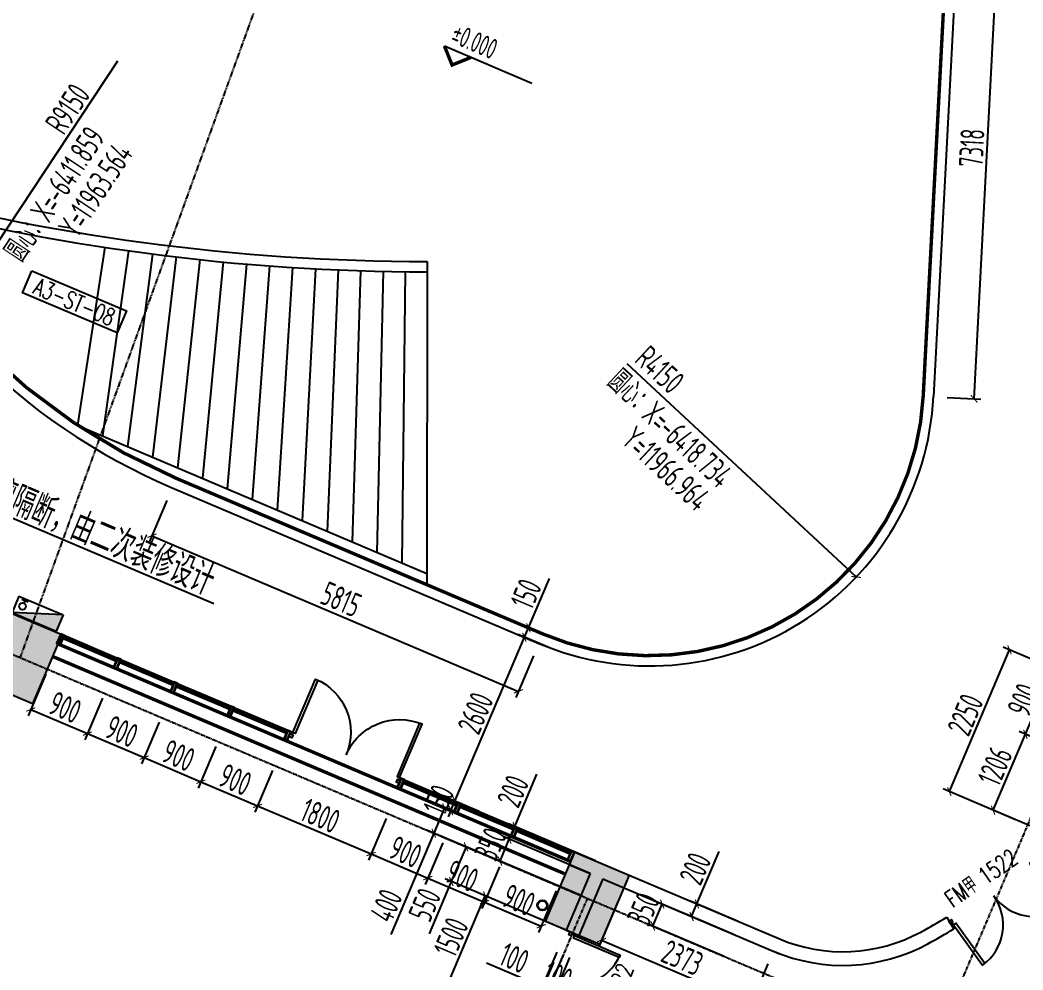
# Model space of a CAD drawing. Extents: x 11778731 to 12007717, y -6694179 to -6363962.
# Drawn here: x 11957767 to 11972415, y -6427324 to -6413451 of the extents above; entities that cross this region are included whole.
import ezdxf
from ezdxf.enums import TextEntityAlignment as Align
from ezdxf.xclip import XClip

# ---------------------------------------------------------------- set-up
doc = ezdxf.new("R2010")
doc.units = 0
doc.header["$LTSCALE"] = 10
doc.header["$MEASUREMENT"] = 0
doc.header["$XCLIPFRAME"] = 0
for name, pattern in [('A3-RG-axis-100$0$CENTER', [2, 1.25, -0.25, 0.25, -0.25]), ('A3-RI-3F$0$DASH', [0.35, 0.25, -0.1]), ('A3-RI-3F$0$DASHED2', [0.375, 0.25, -0.125])]:
    doc.linetypes.add(name, pattern=pattern)
for name, color, linetype in [('A3-RB-3F-100$0$A-DIMS-100', 1, 'Continuous'), ('A3-RG-axis-100$0$A-DIMS-100', 1, 'Continuous'), ('A3-RG-axis-100$0$A-GRID', 1, 'A3-RG-axis-100$0$CENTER'), ('A3-RI-3F$0$A-DETAILS', 11, 'Continuous'), ('A3-RI-3F$0$A-DOOR', 32, 'Continuous'), ('A3-RI-3F$0$A-DOOR-ROLL', 2, 'A3-RI-3F$0$DASHED2'), ('A3-RI-3F$0$A-FLOR-CURT', 55, 'Continuous'), ('A3-RI-3F$0$A-GLAZ', 140, 'Continuous'), ('A3-RI-3F$0$A-STRS-HRAL', 80, 'Continuous'), ('A3-RI-3F$0$A-WALL', 7, 'Continuous'), ('A3-RM-3F$0$0P-1', 191, 'Continuous'), ('A3-RM-3F$0$0P-FE-FH-V', 141, 'Continuous'), ('A3-RM-3F$0$0P-FE-HY', 141, 'Continuous'), ('A3-RS-1F$0$A-HATH-GRAY', 8, 'Continuous'), ('A3-RS-1F$0$A-WALL', 7, 'Continuous'), ('A3-RV-3F$0$A-STRS', 50, 'Continuous'), ('A3-RV-3F$0$A-STRS-HRAL', 80, 'Continuous'), ('A3-SYMB-3F-100$0$A-SYMB', 4, 'Continuous'), ('A3-SYMB-3F-100$0$A-SYMB-AREA', 4, 'Continuous'), ('A3-SYMB-3F-100$0$A-SYMB-DOOR', 3, 'Continuous'), ('A3-SYMB-3F-100$0$A-SYMB-DOOR1', 3, 'Continuous'), ('A3-SYMB-3F-100$0$A-SYMB-DOOR2', 3, 'Continuous'), ('A3-SYMB-3F-100$0$A-SYMB-DOOR3', 3, 'Continuous'), ('A3-SYMB-3F-100$0$A-SYMB-NAME', 4, 'Continuous'), ('A3-SYMB-3F-100$0$A-SYMB-NAME-E', 4, 'Continuous'), ('A3-SYMB-3F-100$0$A-SYMB-NUMB-T', 4, 'Continuous')]:
    doc.layers.add(name, color=color, linetype=linetype)
doc.styles.add('A3-RB-3F-100$0$XD2008', font='xd-hzs.shx', dxfattribs={"width": 0.7, "bigfont": 'xd-hztxt.shx'})
doc.styles.add('A3-RG-axis-100$0$XD2008', font='xd-hzs.shx', dxfattribs={"width": 0.7, "bigfont": 'xd-hztxt.shx'})
doc.styles.add('A3-SYMB-3F-100$0$ECADI', font='hzs.shx', dxfattribs={"width": 0.7, "bigfont": 'hztxt.shx'})
doc.styles.add('A3-SYMB-3F-100$0$ECADI-TXT', font='simplex.shx', dxfattribs={"bigfont": 'hztxt.shx'})
doc.styles.add('A3-SYMB-3F-100$0$XD2008', font='hzs.shx', dxfattribs={"width": 0.7, "bigfont": 'hztxt.shx'})
doc.dimstyles.new('A3-RB-3F-100$0$XD100$0', dxfattribs={"dimscale": 100, "dimtxt": 3.5, "dimasz": 1, "dimexe": 1, "dimexo": 2, "dimgap": 0.5, "dimtad": 1, "dimdec": 0, "dimdsep": 46, "dimtxsty": 'A3-RB-3F-100$0$XD2008', "dimblk1": 'A3-RB-3F-100$0$_ARCHTICK', "dimblk2": 'A3-RB-3F-100$0$_ARCHTICK', "dimsah": 1, "dimcen": 2.5, "dimclrt": 4, "dimaunit": 1, "dimadec": 0, "dimazin": 0, "dimtfac": 1, "dimtdec": 0, "dimtix": 1, "dimtmove": 0, "dimatfit": 3, "dimfxl": 0, "dimtolj": 1, "dimtzin": 0, "dimarcsym": 0})
doc.dimstyles.new('A3-RG-axis-100$0$XD100$0', dxfattribs={"dimscale": 100, "dimtxt": 3.5, "dimasz": 1, "dimexe": 1, "dimexo": 2, "dimgap": 0.5, "dimtad": 1, "dimdec": 0, "dimdsep": 46, "dimtxsty": 'A3-RG-axis-100$0$XD2008', "dimblk1": 'A3-RG-axis-100$0$_ARCHTICK', "dimblk2": 'A3-RG-axis-100$0$_ARCHTICK', "dimsah": 1, "dimcen": 2.5, "dimclrt": 4, "dimaunit": 1, "dimadec": 0, "dimazin": 0, "dimtfac": 1, "dimtdec": 0, "dimtix": 1, "dimtmove": 0, "dimatfit": 3, "dimfxl": 0, "dimtolj": 1, "dimtzin": 0, "dimarcsym": 0})

# ---------------------------------------------------------------- blocks, each defined once
blk = doc.blocks.new('A3-RV-3F')
at = {"layer": 'A3-RV-3F$0$A-STRS'}
for p, q in [((11959004, -6416770), (11958608, -6419370)), ((11959353, -6416821), (11958973, -6419525)), ((11959701, -6416868), (11959337, -6419679)), ((11960047, -6416911), (11959701, -6419834)), ((11960391, -6416949), (11960066, -6419989)), ((11960733, -6416984), (11960430, -6420143)), ((11961073, -6417015), (11960794, -6420298)), ((11961412, -6417042), (11961159, -6420453)), ((11961748, -6417065), (11961523, -6420607)), ((11962081, -6417084), (11961887, -6420762)), ((11962413, -6417100), (11962252, -6420917)), ((11962741, -6417112), (11962616, -6421071)), ((11963068, -6417121), (11962980, -6421226)), ((11963391, -6417126), (11963345, -6421380)), ((11963712, -6417128), (11963709, -6421535))]:
    blk.add_line(p, q, dxfattribs=at)
at = {"layer": 'A3-RV-3F$0$A-STRS-HRAL'}
for p, q in [((11963713, -6416978), (11963712, -6417128)), ((11958600, -6419367), (11963709, -6421535)), ((11960048, -6420144), (11963709, -6421698)), ((11963709, -6421535), (11963709, -6421698))]:
    blk.add_line(p, q, dxfattribs=at)
for radius, start in [(31300, 254.7649), (31450, 255.0139)]:
    blk.add_arc((11963736, -6385678), radius, start, 269.9567, dxfattribs=at)
blk = doc.blocks.new('A3-RI-3F$0$J-双扇门-1500')
for points in [[(25, 80), (25, 805), (65, 805), (65, 80)], [(1475, 80), (1475, 805), (1435, 805), (1435, 80)], [(0, 80), (25, 80), (25, 40), (45, 40), (45, 0), (0, 0)], [(1500, 80), (1475, 80), (1475, 40), (1455, 40), (1455, 0), (1500, 0)]]:
    blk.add_lwpolyline(points, close=True)
for centre, start, end in [((25, 80), 0, 90), ((1475, 80), 90, 180)]:
    blk.add_arc(centre, 725, start, end)
blk = doc.blocks.new('A3-RI-3F$0$BLM1740')
at = {"layer": 'A3-RI-3F$0$A-GLAZ'}
for points in [[(-1240, -123), (-910, 655), (-874, 640), (-1205, -138)], [(317, -784), (647, -6), (612, 9), (281, -769)], [(-1263, -114), (-1240, -123), (-1255, -159), (-1238, -166), (-1253, -202), (-1293, -185)], [(339, -794), (317, -784), (302, -820), (284, -812), (269, -848), (309, -865)]]:
    blk.add_lwpolyline(points, close=True, dxfattribs=at)
for centre, start, end in [((-1240, -123), 337, 67), ((317, -784), 67, 157)]:
    blk.add_arc(centre, 846, start, end, dxfattribs=at)
blk = doc.blocks.new('A3-RI-3F$0$GEDUAN900')
at = {"layer": 'A3-RI-3F$0$A-DETAILS'}
for points in [[(-442, 188), (-383, 326), (-328, 302), (-387, 164)], [(-429, 193), (-378, 313), (-341, 297), (-392, 177)], [(387, -164), (445, -26), (500, -49), (442, -188)], [(400, -159), (451, -39), (487, -55), (437, -174)]]:
    blk.add_lwpolyline(points, close=True, dxfattribs=at)
at = {"layer": 'A3-RI-3F$0$A-GLAZ'}
for p, q in [((473, -38), (-356, 314)), ((414, -176), (-414, 176)), ((426, -72), (-348, 256)), ((435, -49), (-338, 279))]:
    blk.add_line(p, q, dxfattribs=at)
blk = doc.blocks.new('A3-RI-3F')
at = {"layer": 'A3-RI-3F$0$A-DOOR-ROLL', "linetype": 'A3-RI-3F$0$DASH', "const_width": 50}
for points in [[(11958319, -6422561), (11965812, -6425741)], [(11958241, -6422745), (11965716, -6425917)]]:
    blk.add_lwpolyline(points, dxfattribs=at)
at = {"layer": 'A3-RI-3F$0$A-FLOR-CURT', "color": 170, "linetype": 'A3-RI-3F$0$DASH', "const_width": 50}
blk.add_lwpolyline([(11960048, -6420144), (11965401, -6422416, 0.520567), (11970958, -6418944), (11971341, -6411636, 0.429634), (11969344, -6409531, -0.094952), (11964490, -6408911), (11954959, -6405815, 0.63707), (11952486, -6408466), (11954985, -6414650, 0.214212), (11960048, -6420144)], format="xyb", dxfattribs=at)
at = {"layer": 'A3-RI-3F$0$A-STRS-HRAL'}
for p, q in [((11970958, -6418944), (11971341, -6411636)), ((11971491, -6411644), (11971108, -6418951)), ((11959989, -6420282), (11965342, -6422554)), ((11960048, -6420144), (11965401, -6422416))]:
    blk.add_line(p, q, dxfattribs=at)
for centre, radius, start, end in [((11963564, -6411859), 9150, 202, 247), ((11963564, -6411859), 9000, 202, 247), ((11966964, -6418734), 4150, 247, 357), ((11966964, -6418734), 4000, 247, 357)]:
    blk.add_arc(centre, radius, start, end, dxfattribs=at)
at = {"layer": 'A3-RI-3F$0$A-WALL'}
for p, q in [((11965793, -6425787), (11965871, -6425603)), ((11965871, -6425603), (11968847, -6426866)), ((11965793, -6425787), (11966096, -6425916)), ((11966096, -6425916), (11965745, -6426745)), ((11966280, -6425994), (11965929, -6426823)), ((11966280, -6425994), (11968857, -6427088)), ((11971301, -6426554), (11971404, -6426726)), ((11965745, -6426745), (11965929, -6426823))]:
    blk.add_line(p, q, dxfattribs=at)
for centre, radius, start, end in [((11966372, -6418374), 9550, 298.5105, 301.0706), ((11966372, -6418374), 9750, 298.5105, 301.0706), ((11969785, -6424657), 2400, 247, 298.5105), ((11969785, -6424657), 2600, 247, 298.5105)]:
    blk.add_arc(centre, radius, start, end, dxfattribs=at)
at = {"layer": 'A3-RI-3F$0$A-DOOR'}
for p, rotation in [((11972550, -6425738), 215.7680788375609), ((11965800, -6426768), 247.0000000043475)]:
    blk.add_blockref('A3-RI-3F$0$J-双扇门-1500', p, dxfattribs=dict(at, rotation=rotation))
at = {"layer": 'A3-RI-3F$0$A-GLAZ', "xscale": -1, "rotation": 313.9999952390744}
for name, p in [('A3-RI-3F$0$GEDUAN900', (11958743, -6422740)), ('A3-RI-3F$0$GEDUAN900', (11959571, -6423092)), ('A3-RI-3F$0$BLM1740', (11962535, -6423537)), ('A3-RI-3F$0$GEDUAN900', (11960400, -6423444)), ('A3-RI-3F$0$GEDUAN900', (11961228, -6423795)), ('A3-RI-3F$0$GEDUAN900', (11963713, -6424850)), ('A3-RI-3F$0$GEDUAN900', (11964542, -6425202)), ('A3-RI-3F$0$GEDUAN900', (11965370, -6425554))]:
    blk.add_blockref(name, p, dxfattribs=at)
blk = doc.blocks.new('A3-RG-axis-100$0$_ARCHTICK')
at = {"color": 0, "linetype": 'ByBlock', "const_width": 0.15}
blk.add_lwpolyline([(-0.5, -0.5), (0.5, 0.5)], dxfattribs=at)
blk = doc.blocks.new('*D324')
at = {"layer": 'A3-RG-axis-100$0$A-DIMS-100', "color": 0, "lineweight": -2}
for p, q in [((11973177, -6423055), (11972127, -6422610)), ((11971340, -6424720), (11972219, -6422649)), ((11972298, -6425127), (11971248, -6424681))]:
    blk.add_line(p, q, dxfattribs=at)
at = {"layer": 'A3-RG-axis-100$0$A-DIMS-100', "color": 0, "lineweight": -2, "xscale": 100, "yscale": 100, "zscale": 100}
for p, rotation in [((11972219, -6422649), 67.00006332379806), ((11971340, -6424720), 247.000063323798)]:
    blk.add_blockref('A3-RG-axis-100$0$_ARCHTICK', p, dxfattribs=dict(at, rotation=rotation))
at = {"layer": 'A3-RG-axis-100$0$A-DIMS-100', "color": 4, "insert": (11971573, -6423597), "char_height": 350, "attachment_point": 5, "rotation": 67.0001, "style": 'A3-RG-axis-100$0$XD2008'}
blk.add_mtext('\\A1;2250', dxfattribs=at)
blk = doc.blocks.new('A3-SYMB-3F-100$0$ECADI-TAG-HGHT（国标）')
at = {"color": 1}
blk.add_line((-2.12, 2.12), (11.77, 2.12), dxfattribs=at)
at = {"color": 1, "const_width": 0.5}
blk.add_lwpolyline([(-2.12, 2.12), (0, 0), (2.12, 2.12)], dxfattribs=at)
at = {"color": 1}
blk.add_point((-1.48, 4.6), dxfattribs=at)
at = {"style": 'A3-SYMB-3F-100$0$XD2008', "width": 0.7}
blk.add_attdef('FL', text='', height=3, dxfattribs=at).set_placement((-2.69, 2.97), align=Align.RIGHT)
for tag, p in [('F.F.L.', (2.28, 2.97)), ('T.O.S.', (2.28, -1.1))]:
    blk.add_attdef(tag, p, '', height=3, dxfattribs=at)
blk = doc.blocks.new('A3-SYMB-3F-100$0$ECADI-TAG-DOOR')
at = {"layer": 'A3-SYMB-3F-100$0$A-SYMB-DOOR', "style": 'A3-SYMB-3F-100$0$ECADI-TXT', "width": 0.7}
for tag, p in [('门窗主编号1', (-6.41, 7.26)), ('门窗主编号2', (2.08, 7.26))]:
    blk.add_attdef(tag, p, '', height=2.5, dxfattribs=at)
at = {"layer": 'A3-SYMB-3F-100$0$A-SYMB-DOOR', "style": 'A3-SYMB-3F-100$0$ECADI-TXT', "width": 0.7, "flags": 1}
for tag, p in [('洞口尺寸(宽X高)', (-6.42, 1.62)), ('备注', (-6.39, -1.21))]:
    blk.add_attdef(tag, p, '', height=2.5, dxfattribs=at)
at = {"layer": 'A3-SYMB-3F-100$0$A-SYMB-DOOR1', "style": 'A3-SYMB-3F-100$0$ECADI-TXT', "width": 0.7}
blk.add_attdef('门窗辅编号1', (-6.41, 4.41), '', height=2.5, dxfattribs=at)
at = {"layer": 'A3-SYMB-3F-100$0$A-SYMB-DOOR2', "style": 'A3-SYMB-3F-100$0$ECADI-TXT', "width": 0.7}
blk.add_attdef('门窗辅编号2', (-2.86, 4.41), '', height=2.5, dxfattribs=at)
at = {"layer": 'A3-SYMB-3F-100$0$A-SYMB-DOOR3', "style": 'A3-SYMB-3F-100$0$ECADI-TXT', "width": 0.7}
blk.add_attdef('门窗辅编号3', (2.32, 4.41), '', height=2.5, dxfattribs=at)
blk = doc.blocks.new('A3-SYMB-3F-100$0$ECADI-TAG-CODE')
at = {"layer": 'A3-SYMB-3F-100$0$A-SYMB-NUMB-T', "color": 1}
blk.add_lwpolyline([(0, 3.5), (15, 3.5), (15, 0), (0, 0)], close=True, dxfattribs=at)
at = {"layer": 'A3-SYMB-3F-100$0$A-SYMB-NUMB-T', "style": 'A3-SYMB-3F-100$0$ECADI-TXT', "width": 0.7}
blk.add_attdef('CODE', text='', height=2.5, dxfattribs=at).set_placement((7.5, 1.75), align=Align.MIDDLE_CENTER)
blk = doc.blocks.new('A3-SYMB-3F-100$0$ECADI-TAG-ROOM')
at = {"layer": 'A3-SYMB-3F-100$0$A-SYMB-AREA', "style": 'A3-SYMB-3F-100$0$ECADI', "width": 0.7}
blk.add_attdef('340M2', text='', height=2.5, dxfattribs=at).set_placement((7.17, -1.75), align=Align.MIDDLE_LEFT)
at = {"layer": 'A3-SYMB-3F-100$0$A-SYMB-NAME', "style": 'A3-SYMB-3F-100$0$ECADI', "width": 0.7}
blk.add_attdef('CHINESENAME', (-5.13, 0.09), '', height=4.5, dxfattribs=at)
at = {"layer": 'A3-SYMB-3F-100$0$A-SYMB-NAME-E', "style": 'A3-SYMB-3F-100$0$ECADI', "width": 0.7}
for tag, p in [('ENGLISHHIGH', (-5.13, 8.04)), ('ENGLISHLOW', (-5.13, 4.84))]:
    blk.add_attdef(tag, p, '', height=2.5, dxfattribs=at)
blk = doc.blocks.new('A3-SYMB-3F-100')
at = {"layer": 'A3-SYMB-3F-100$0$A-SYMB'}
blk.add_lwpolyline([(11954291, -6420742), (11955804, -6419939), (11960596, -6421973)], dxfattribs=at)
ref = blk.add_blockref('A3-SYMB-3F-100$0$ECADI-TAG-HGHT（国标）', (11964077, -6414108), dxfattribs=dict(at, xscale=100, yscale=100.0000000002328, rotation=337))
ref.add_attrib('F.F.L.', '±0.000', (11964042, -6413771), dxfattribs={"layer": '0', "height": 300, "rotation": 337, "style": 'A3-SYMB-3F-100$0$XD2008', "width": 0.7})
at = {"layer": 'A3-SYMB-3F-100$0$A-SYMB', "xscale": 100.0000000100172, "yscale": 100.0000000002328, "zscale": 100, "rotation": 337}
blk.add_blockref('A3-SYMB-3F-100$0$ECADI-TAG-CODE', (11957804, -6417435), dxfattribs=at).add_auto_attribs({'CODE': 'A3-ST-08'})
at = {"layer": 'A3-SYMB-3F-100$0$A-SYMB'}
ref = blk.add_blockref('A3-SYMB-3F-100$0$ECADI-TAG-ROOM', (11956612, -6420240), dxfattribs=dict(at, xscale=99.99999999989046, yscale=100.0000000001164, rotation=337))
ref.add_attrib('CHINESENAME', '铝合金玻璃隔断，由二次装修设计', (11956143, -6420032), dxfattribs={"height": 450, "rotation": 337, "style": 'A3-SYMB-3F-100$0$ECADI', "width": 0.7})
at = {"layer": 'A3-SYMB-3F-100$0$A-SYMB-DOOR'}
ref = blk.add_blockref('A3-SYMB-3F-100$0$ECADI-TAG-DOOR', (11972397, -6426609, -333), dxfattribs=dict(at, xscale=99.99999999997294, yscale=100, zscale=100, rotation=34.98792025055114))
ref.add_attrib('门窗主编号1', 'FM甲', dxfattribs={"height": 250, "rotation": 34.9879, "style": 'A3-SYMB-3F-100$0$ECADI-TXT', "width": 0.7}).set_placement((11971791, -6426144, -333), align=Align.RIGHT)
ref.add_attrib('门窗主编号2', '1522', (11971874, -6426091), dxfattribs={"height": 250, "rotation": 34.9879, "style": 'A3-SYMB-3F-100$0$ECADI-TXT', "width": 0.7})
ref = blk.add_blockref('A3-SYMB-3F-100$0$ECADI-TAG-DOOR', (11967226, -6428009, -333), dxfattribs=dict(at, xscale=99.99999999997293, yscale=100.0000000000001, zscale=100, rotation=67.54448746135905))
ref.add_attrib('门窗主编号1', 'FM乙', dxfattribs={"height": 250, "rotation": 67.5445, "style": 'A3-SYMB-3F-100$0$ECADI-TXT', "width": 0.7}).set_placement((11966464, -6427944, -333), align=Align.RIGHT)
ref.add_attrib('门窗主编号2', '1522', (11966506, -6427854), dxfattribs={"height": 250, "rotation": 67.5445, "style": 'A3-SYMB-3F-100$0$ECADI-TXT', "width": 0.7})
blk = doc.blocks.new('A3-RB-3F-100$0$_ARCHTICK')
at = {"color": 0, "linetype": 'ByBlock', "const_width": 0.15}
blk.add_lwpolyline([(-0.5, -0.5), (0.5, 0.5)], dxfattribs=at)
blk = doc.blocks.new('*D959')
at = {"layer": 'A3-RB-3F-100$0$A-DIMS-100', "color": 0, "lineweight": -2}
for p, q in [((11972450, -6423881), (11972802, -6423052)), ((11973351, -6423285), (11972710, -6423013)), ((11972999, -6424114), (11972358, -6423842))]:
    blk.add_line(p, q, dxfattribs=at)
at = {"layer": 'A3-RB-3F-100$0$A-DIMS-100', "color": 0, "lineweight": -2, "xscale": 100, "yscale": 100, "zscale": 100}
for p, rotation in [((11972802, -6423052), 67.00000002033991), ((11972450, -6423881), 247.0000000203399)]:
    blk.add_blockref('A3-RB-3F-100$0$_ARCHTICK', p, dxfattribs=dict(at, rotation=rotation))
at = {"layer": 'A3-RB-3F-100$0$A-DIMS-100', "color": 4, "insert": (11972419, -6423379), "char_height": 350, "attachment_point": 5, "rotation": 67, "style": 'A3-RB-3F-100$0$XD2008'}
blk.add_mtext('\\A1;900', dxfattribs=at)
blk = doc.blocks.new('*D960')
at = {"layer": 'A3-RB-3F-100$0$A-DIMS-100', "color": 0, "lineweight": -2}
for p, q in [((11971979, -6424991), (11972450, -6423881)), ((11972999, -6424114), (11972358, -6423842)), ((11972528, -6425224), (11971887, -6424952))]:
    blk.add_line(p, q, dxfattribs=at)
at = {"layer": 'A3-RB-3F-100$0$A-DIMS-100', "color": 0, "lineweight": -2, "xscale": 100, "yscale": 100, "zscale": 100}
for p, rotation in [((11972450, -6423881), 66.99999999998269), ((11971979, -6424991), 246.9999999999827)]:
    blk.add_blockref('A3-RB-3F-100$0$_ARCHTICK', p, dxfattribs=dict(at, rotation=rotation))
at = {"layer": 'A3-RB-3F-100$0$A-DIMS-100', "color": 4, "insert": (11972007, -6424348), "char_height": 350, "attachment_point": 5, "rotation": 67, "style": 'A3-RB-3F-100$0$XD2008'}
blk.add_mtext('\\A1;1206', dxfattribs=at)
blk = doc.blocks.new('*D1212')
at = {"layer": 'A3-RB-3F-100$0$A-DIMS-100', "color": 0, "lineweight": -2}
for p, q in [((11963965, -6424957), (11963809, -6425326)), ((11964415, -6425148), (11963873, -6424918)), ((11963809, -6425326), (11963180, -6426808)), ((11964259, -6425516), (11963717, -6425286))]:
    blk.add_line(p, q, dxfattribs=at)
at = {"layer": 'A3-RB-3F-100$0$A-DIMS-100', "color": 0, "lineweight": -2, "xscale": 100, "yscale": 100, "zscale": 100}
for p, rotation in [((11963965, -6424957), 66.99999968347365), ((11963809, -6425326), 246.9999996834736)]:
    blk.add_blockref('A3-RB-3F-100$0$_ARCHTICK', p, dxfattribs=dict(at, rotation=rotation))
at = {"layer": 'A3-RB-3F-100$0$A-DIMS-100', "color": 4, "insert": (11963116, -6426384), "char_height": 350, "attachment_point": 5, "rotation": 67, "style": 'A3-RB-3F-100$0$XD2008'}
blk.add_mtext('\\A1;400', dxfattribs=at)
blk = doc.blocks.new('*D1213')
at = {"layer": 'A3-RB-3F-100$0$A-DIMS-100', "color": 0, "lineweight": -2}
for p, q in [((11964474, -6425010), (11964025, -6424820)), ((11964117, -6424859), (11964156, -6424767)), ((11964415, -6425148), (11963967, -6424958)), ((11964059, -6424997), (11964117, -6424859)), ((11964059, -6424997), (11964020, -6425089))]:
    blk.add_line(p, q, dxfattribs=at)
at = {"layer": 'A3-RB-3F-100$0$A-DIMS-100', "color": 0, "lineweight": -2, "xscale": 100, "yscale": 100, "zscale": 100}
for p, rotation in [((11964117, -6424859), 247.0000008438173), ((11964059, -6424997), 67.00000084381733)]:
    blk.add_blockref('A3-RB-3F-100$0$_ARCHTICK', p, dxfattribs=dict(at, rotation=rotation))
at = {"layer": 'A3-RB-3F-100$0$A-DIMS-100', "color": 4, "insert": (11963881, -6424840), "char_height": 350, "attachment_point": 5, "rotation": 67, "style": 'A3-RB-3F-100$0$XD2008'}
blk.add_mtext('\\A1;150', dxfattribs=at)
blk = doc.blocks.new('*D1214')
at = {"layer": 'A3-RB-3F-100$0$A-DIMS-100', "color": 0, "lineweight": -2}
for p, q in [((11964117, -6424859), (11965133, -6422466)), ((11965490, -6422617), (11965041, -6422426)), ((11964474, -6425010), (11964025, -6424820))]:
    blk.add_line(p, q, dxfattribs=at)
at = {"layer": 'A3-RB-3F-100$0$A-DIMS-100', "color": 0, "lineweight": -2, "xscale": 100, "yscale": 100, "zscale": 100}
for p, rotation in [((11965133, -6422466), 66.99999999992109), ((11964117, -6424859), 246.9999999999211)]:
    blk.add_blockref('A3-RB-3F-100$0$_ARCHTICK', p, dxfattribs=dict(at, rotation=rotation))
at = {"layer": 'A3-RB-3F-100$0$A-DIMS-100', "color": 4, "insert": (11964418, -6423574), "char_height": 350, "attachment_point": 5, "rotation": 67, "style": 'A3-RB-3F-100$0$XD2008'}
blk.add_mtext('\\A1;2600', dxfattribs=at)
blk = doc.blocks.new('*D1215')
at = {"layer": 'A3-RB-3F-100$0$A-DIMS-100', "color": 0, "lineweight": -2}
for p, q in [((11965192, -6422327), (11965498, -6421606)), ((11965548, -6422479), (11965100, -6422288)), ((11965133, -6422466), (11965192, -6422327)), ((11965490, -6422617), (11965041, -6422426))]:
    blk.add_line(p, q, dxfattribs=at)
at = {"layer": 'A3-RB-3F-100$0$A-DIMS-100', "color": 0, "lineweight": -2, "xscale": 100, "yscale": 100, "zscale": 100}
for p, rotation in [((11965192, -6422327), 67.00000000025719), ((11965133, -6422466), 247.0000000002572)]:
    blk.add_blockref('A3-RB-3F-100$0$_ARCHTICK', p, dxfattribs=dict(at, rotation=rotation))
at = {"layer": 'A3-RB-3F-100$0$A-DIMS-100', "color": 4, "insert": (11965157, -6421833), "char_height": 350, "attachment_point": 5, "rotation": 67, "style": 'A3-RB-3F-100$0$XD2008'}
blk.add_mtext('\\A1;150', dxfattribs=at)
blk = doc.blocks.new('*D1173')
at = {"layer": 'A3-RB-3F-100$0$A-DIMS-100', "color": 0, "lineweight": -2}
for p, q in [((11959911, -6420466), (11959653, -6421075)), ((11959692, -6420982), (11965045, -6423255)), ((11965264, -6422738), (11965006, -6423347))]:
    blk.add_line(p, q, dxfattribs=at)
at = {"layer": 'A3-RB-3F-100$0$A-DIMS-100', "color": 0, "lineweight": -2, "xscale": 100, "yscale": 100, "zscale": 100}
for p, rotation in [((11959692, -6420982), 156.9999999999124), ((11965045, -6423255), 336.9999999999124)]:
    blk.add_blockref('A3-RB-3F-100$0$_ARCHTICK', p, dxfattribs=dict(at, rotation=rotation))
at = {"layer": 'A3-RB-3F-100$0$A-DIMS-100', "color": 4, "insert": (11962456, -6421911), "char_height": 350, "attachment_point": 5, "rotation": 337, "style": 'A3-RB-3F-100$0$XD2008'}
blk.add_mtext('\\A1;5815', dxfattribs=at)
blk = doc.blocks.new('*D1174')
at = {"layer": 'A3-RB-3F-100$0$A-DIMS-100', "color": 0, "lineweight": -2}
for p, q in [((11971691, -6411654), (11972183, -6411680)), ((11971701, -6418982), (11972084, -6411675)), ((11971308, -6418962), (11971800, -6418988))]:
    blk.add_line(p, q, dxfattribs=at)
at = {"layer": 'A3-RB-3F-100$0$A-DIMS-100', "color": 0, "lineweight": -2, "xscale": 100, "yscale": 100, "zscale": 100}
for p, rotation in [((11972084, -6411675), 86.99999999988697), ((11971701, -6418982), 266.9999999998869)]:
    blk.add_blockref('A3-RB-3F-100$0$_ARCHTICK', p, dxfattribs=dict(at, rotation=rotation))
at = {"layer": 'A3-RB-3F-100$0$A-DIMS-100', "color": 4, "insert": (11971667, -6415317), "char_height": 350, "attachment_point": 5, "rotation": 87, "style": 'A3-RB-3F-100$0$XD2008'}
blk.add_mtext('\\A1;7318', dxfattribs=at)
blk = doc.blocks.new('*D405')
at = {"layer": 'A3-RB-3F-100$0$A-DIMS-100', "color": 0, "lineweight": -2}
for p, q in [((11958142, -6423004), (11957884, -6423612)), ((11958970, -6423356), (11958712, -6423964)), ((11957923, -6423520), (11958751, -6423872))]:
    blk.add_line(p, q, dxfattribs=at)
at = {"layer": 'A3-RB-3F-100$0$A-DIMS-100', "color": 0, "lineweight": -2, "xscale": 100, "yscale": 100, "zscale": 100}
for p, rotation in [((11957923, -6423520), 156.9999954659767), ((11958751, -6423872), 336.9999954659767)]:
    blk.add_blockref('A3-RB-3F-100$0$_ARCHTICK', p, dxfattribs=dict(at, rotation=rotation))
at = {"layer": 'A3-RB-3F-100$0$A-DIMS-100', "color": 4, "insert": (11958425, -6423489), "char_height": 350, "attachment_point": 5, "rotation": 337, "style": 'A3-RB-3F-100$0$XD2008'}
blk.add_mtext('\\A1;900', dxfattribs=at)
blk = doc.blocks.new('*D406')
at = {"layer": 'A3-RB-3F-100$0$A-DIMS-100', "color": 0, "lineweight": -2}
for p, q in [((11958970, -6423356), (11958712, -6423964)), ((11959799, -6423707), (11959541, -6424315)), ((11958751, -6423872), (11959580, -6424223))]:
    blk.add_line(p, q, dxfattribs=at)
at = {"layer": 'A3-RB-3F-100$0$A-DIMS-100', "color": 0, "lineweight": -2, "xscale": 100, "yscale": 100, "zscale": 100}
for p, rotation in [((11958751, -6423872), 156.9999954659767), ((11959580, -6424223), 336.9999954659767)]:
    blk.add_blockref('A3-RB-3F-100$0$_ARCHTICK', p, dxfattribs=dict(at, rotation=rotation))
at = {"layer": 'A3-RB-3F-100$0$A-DIMS-100', "color": 4, "insert": (11959253, -6423840), "char_height": 350, "attachment_point": 5, "rotation": 337, "style": 'A3-RB-3F-100$0$XD2008'}
blk.add_mtext('\\A1;900', dxfattribs=at)
blk = doc.blocks.new('*D407')
at = {"layer": 'A3-RB-3F-100$0$A-DIMS-100', "color": 0, "lineweight": -2}
for p, q in [((11959799, -6423707), (11959541, -6424315)), ((11960627, -6424059), (11960369, -6424667)), ((11959580, -6424223), (11960408, -6424575))]:
    blk.add_line(p, q, dxfattribs=at)
at = {"layer": 'A3-RB-3F-100$0$A-DIMS-100', "color": 0, "lineweight": -2, "xscale": 100, "yscale": 100, "zscale": 100}
for p, rotation in [((11959580, -6424223), 156.9999954659438), ((11960408, -6424575), 336.9999954659438)]:
    blk.add_blockref('A3-RB-3F-100$0$_ARCHTICK', p, dxfattribs=dict(at, rotation=rotation))
at = {"layer": 'A3-RB-3F-100$0$A-DIMS-100', "color": 4, "insert": (11960082, -6424192), "char_height": 350, "attachment_point": 5, "rotation": 337, "style": 'A3-RB-3F-100$0$XD2008'}
blk.add_mtext('\\A1;900', dxfattribs=at)
blk = doc.blocks.new('*D408')
at = {"layer": 'A3-RB-3F-100$0$A-DIMS-100', "color": 0, "lineweight": -2}
for p, q in [((11960627, -6424059), (11960369, -6424667)), ((11961456, -6424411), (11961198, -6425019)), ((11960408, -6424575), (11961237, -6424927))]:
    blk.add_line(p, q, dxfattribs=at)
at = {"layer": 'A3-RB-3F-100$0$A-DIMS-100', "color": 0, "lineweight": -2, "xscale": 100, "yscale": 100, "zscale": 100}
for p, rotation in [((11960408, -6424575), 156.9999954660231), ((11961237, -6424927), 336.9999954660231)]:
    blk.add_blockref('A3-RB-3F-100$0$_ARCHTICK', p, dxfattribs=dict(at, rotation=rotation))
at = {"layer": 'A3-RB-3F-100$0$A-DIMS-100', "color": 4, "insert": (11960910, -6424544), "char_height": 350, "attachment_point": 5, "rotation": 337, "style": 'A3-RB-3F-100$0$XD2008'}
blk.add_mtext('\\A1;900', dxfattribs=at)
blk = doc.blocks.new('*D409')
at = {"layer": 'A3-RB-3F-100$0$A-DIMS-100', "color": 0, "lineweight": -2}
for p, q in [((11961456, -6424411), (11961198, -6425019)), ((11961237, -6424927), (11962894, -6425630)), ((11963113, -6425114), (11962854, -6425722))]:
    blk.add_line(p, q, dxfattribs=at)
at = {"layer": 'A3-RB-3F-100$0$A-DIMS-100', "color": 0, "lineweight": -2, "xscale": 100, "yscale": 100, "zscale": 100}
for p, rotation in [((11961237, -6424927), 156.9999954659618), ((11962894, -6425630), 336.9999954659618)]:
    blk.add_blockref('A3-RB-3F-100$0$_ARCHTICK', p, dxfattribs=dict(at, rotation=rotation))
at = {"layer": 'A3-RB-3F-100$0$A-DIMS-100', "color": 4, "insert": (11962153, -6425071), "char_height": 350, "attachment_point": 5, "rotation": 337, "style": 'A3-RB-3F-100$0$XD2008'}
blk.add_mtext('\\A1;1800', dxfattribs=at)
blk = doc.blocks.new('*D410')
at = {"layer": 'A3-RB-3F-100$0$A-DIMS-100', "color": 0, "lineweight": -2}
for p, q in [((11963113, -6425114), (11962854, -6425722)), ((11963941, -6425466), (11963683, -6426074)), ((11962894, -6425630), (11963722, -6425982))]:
    blk.add_line(p, q, dxfattribs=at)
at = {"layer": 'A3-RB-3F-100$0$A-DIMS-100', "color": 0, "lineweight": -2, "xscale": 100, "yscale": 100, "zscale": 100}
for p, rotation in [((11962894, -6425630), 156.9999954659685), ((11963722, -6425982), 336.9999954659684)]:
    blk.add_blockref('A3-RB-3F-100$0$_ARCHTICK', p, dxfattribs=dict(at, rotation=rotation))
at = {"layer": 'A3-RB-3F-100$0$A-DIMS-100', "color": 4, "insert": (11963396, -6425599), "char_height": 350, "attachment_point": 5, "rotation": 337, "style": 'A3-RB-3F-100$0$XD2008'}
blk.add_mtext('\\A1;900', dxfattribs=at)
blk = doc.blocks.new('*D411')
at = {"layer": 'A3-RB-3F-100$0$A-DIMS-100', "color": 0, "lineweight": -2}
for p, q in [((11963941, -6425466), (11963683, -6426074)), ((11964769, -6425817), (11964511, -6426425)), ((11963722, -6425982), (11964550, -6426333))]:
    blk.add_line(p, q, dxfattribs=at)
at = {"layer": 'A3-RB-3F-100$0$A-DIMS-100', "color": 0, "lineweight": -2, "xscale": 100, "yscale": 100, "zscale": 100}
for p, rotation in [((11963722, -6425982), 156.999995465985), ((11964550, -6426333), 336.999995465985)]:
    blk.add_blockref('A3-RB-3F-100$0$_ARCHTICK', p, dxfattribs=dict(at, rotation=rotation))
at = {"layer": 'A3-RB-3F-100$0$A-DIMS-100', "color": 4, "insert": (11964224, -6425950), "char_height": 350, "attachment_point": 5, "rotation": 337, "style": 'A3-RB-3F-100$0$XD2008'}
blk.add_mtext('\\A1;900', dxfattribs=at)
blk = doc.blocks.new('*D412')
at = {"layer": 'A3-RB-3F-100$0$A-DIMS-100', "color": 0, "lineweight": -2}
for p, q in [((11964769, -6425817), (11964511, -6426425)), ((11965598, -6426169), (11965340, -6426777)), ((11964550, -6426333), (11965379, -6426685))]:
    blk.add_line(p, q, dxfattribs=at)
at = {"layer": 'A3-RB-3F-100$0$A-DIMS-100', "color": 0, "lineweight": -2, "xscale": 100, "yscale": 100, "zscale": 100}
for p, rotation in [((11964550, -6426333), 156.999995465952), ((11965379, -6426685), 336.999995465952)]:
    blk.add_blockref('A3-RB-3F-100$0$_ARCHTICK', p, dxfattribs=dict(at, rotation=rotation))
at = {"layer": 'A3-RB-3F-100$0$A-DIMS-100', "color": 4, "insert": (11965053, -6426302), "char_height": 350, "attachment_point": 5, "rotation": 337, "style": 'A3-RB-3F-100$0$XD2008'}
blk.add_mtext('\\A1;900', dxfattribs=at)
blk = doc.blocks.new('*D503')
at = {"layer": 'A3-RB-3F-100$0$A-DIMS-100', "color": 0, "lineweight": -2}
for p, q in [((11965793, -6427142), (11965540, -6427738)), ((11965579, -6427646), (11969722, -6429404)), ((11969936, -6428900), (11969683, -6429496))]:
    blk.add_line(p, q, dxfattribs=at)
at = {"layer": 'A3-RB-3F-100$0$A-DIMS-100', "color": 0, "lineweight": -2, "xscale": 100, "yscale": 100, "zscale": 100}
for p, rotation in [((11965579, -6427646), 156.9999999998601), ((11969722, -6429404), 336.9999999998601)]:
    blk.add_blockref('A3-RB-3F-100$0$_ARCHTICK', p, dxfattribs=dict(at, rotation=rotation))
at = {"layer": 'A3-RB-3F-100$0$A-DIMS-100', "color": 4, "insert": (11967738, -6428318), "char_height": 350, "attachment_point": 5, "rotation": 337, "style": 'A3-RB-3F-100$0$XD2008'}
blk.add_mtext('\\A1;4500', dxfattribs=at)
blk = doc.blocks.new('*D504')
at = {"layer": 'A3-RB-3F-100$0$A-DIMS-100', "color": 0, "lineweight": -2}
for p, q in [((11965701, -6427103), (11965448, -6427699)), ((11965793, -6427142), (11965540, -6427738)), ((11965487, -6427607), (11965579, -6427646))]:
    blk.add_line(p, q, dxfattribs=at)
at = {"layer": 'A3-RB-3F-100$0$A-DIMS-100', "color": 0, "lineweight": -2, "xscale": 100, "yscale": 100, "zscale": 100}
for p, rotation in [((11965487, -6427607), 156.9999999996671), ((11965579, -6427646), 336.9999999996671)]:
    blk.add_blockref('A3-RB-3F-100$0$_ARCHTICK', p, dxfattribs=dict(at, rotation=rotation))
at = {"layer": 'A3-RB-3F-100$0$A-DIMS-100', "color": 4, "insert": (11965621, -6427419), "char_height": 350, "attachment_point": 5, "rotation": 337, "style": 'A3-RB-3F-100$0$XD2008'}
blk.add_mtext('\\A1;100', dxfattribs=at)
blk = doc.blocks.new('*D505')
at = {"layer": 'A3-RB-3F-100$0$A-DIMS-100', "color": 0, "lineweight": -2}
for p, q in [((11965609, -6427064), (11965356, -6427660)), ((11965701, -6427103), (11965448, -6427699)), ((11965395, -6427568), (11964582, -6427223)), ((11965487, -6427607), (11965395, -6427568)), ((11965487, -6427607), (11965579, -6427646))]:
    blk.add_line(p, q, dxfattribs=at)
at = {"layer": 'A3-RB-3F-100$0$A-DIMS-100', "color": 0, "lineweight": -2, "xscale": 100, "yscale": 100, "zscale": 100}
for p, rotation in [((11965395, -6427568), 337.0000000001122), ((11965487, -6427607), 157.0000000001122)]:
    blk.add_blockref('A3-RB-3F-100$0$_ARCHTICK', p, dxfattribs=dict(at, rotation=rotation))
at = {"layer": 'A3-RB-3F-100$0$A-DIMS-100', "color": 4, "insert": (11964985, -6427149), "char_height": 350, "attachment_point": 5, "rotation": 337, "style": 'A3-RB-3F-100$0$XD2008'}
blk.add_mtext('\\A1;100', dxfattribs=at)
blk = doc.blocks.new('*D597')
at = {"layer": 'A3-RB-3F-100$0$A-DIMS-100', "color": 0, "lineweight": -2}
for p, q in [((11966096, -6425916), (11964821, -6425375)), ((11964777, -6425736), (11964913, -6425414)), ((11965960, -6426238), (11964685, -6425697))]:
    blk.add_line(p, q, dxfattribs=at)
at = {"layer": 'A3-RB-3F-100$0$A-DIMS-100', "color": 0, "lineweight": -2, "xscale": 100, "yscale": 100, "zscale": 100}
for p, rotation in [((11964913, -6425414), 66.99999999913751), ((11964777, -6425736), 246.9999999991375)]:
    blk.add_blockref('A3-RB-3F-100$0$_ARCHTICK', p, dxfattribs=dict(at, rotation=rotation))
at = {"layer": 'A3-RB-3F-100$0$A-DIMS-100', "color": 4, "insert": (11964638, -6425487), "char_height": 350, "attachment_point": 5, "rotation": 67, "style": 'A3-RB-3F-100$0$XD2008'}
blk.add_mtext('\\A1;350', dxfattribs=at)
blk = doc.blocks.new('*D598')
at = {"layer": 'A3-RB-3F-100$0$A-DIMS-100', "color": 0, "lineweight": -2}
for p, q in [((11964992, -6425230), (11965316, -6424466)), ((11966174, -6425732), (11964900, -6425191)), ((11964913, -6425414), (11964992, -6425230)), ((11966096, -6425916), (11964821, -6425375))]:
    blk.add_line(p, q, dxfattribs=at)
at = {"layer": 'A3-RB-3F-100$0$A-DIMS-100', "color": 0, "lineweight": -2, "xscale": 100, "yscale": 100, "zscale": 100}
for p, rotation in [((11964992, -6425230), 66.99999999932427), ((11964913, -6425414), 246.9999999993243)]:
    blk.add_blockref('A3-RB-3F-100$0$_ARCHTICK', p, dxfattribs=dict(at, rotation=rotation))
at = {"layer": 'A3-RB-3F-100$0$A-DIMS-100', "color": 4, "insert": (11964966, -6424714), "char_height": 350, "attachment_point": 5, "rotation": 67, "style": 'A3-RB-3F-100$0$XD2008'}
blk.add_mtext('\\A1;200', dxfattribs=at)
blk = doc.blocks.new('*D600')
at = {"layer": 'A3-RB-3F-100$0$A-DIMS-100', "color": 0, "lineweight": -2}
for p, q in [((11963976, -6427623), (11964562, -6426243)), ((11965745, -6426745), (11964470, -6426203)), ((11965159, -6428125), (11963884, -6427584))]:
    blk.add_line(p, q, dxfattribs=at)
at = {"layer": 'A3-RB-3F-100$0$A-DIMS-100', "color": 0, "lineweight": -2, "xscale": 100, "yscale": 100, "zscale": 100}
for p, rotation in [((11964562, -6426243), 66.99999999831623), ((11963976, -6427623), 246.9999999983162)]:
    blk.add_blockref('A3-RB-3F-100$0$_ARCHTICK', p, dxfattribs=dict(at, rotation=rotation))
at = {"layer": 'A3-RB-3F-100$0$A-DIMS-100', "color": 4, "insert": (11964062, -6426845), "char_height": 350, "attachment_point": 5, "rotation": 67, "style": 'A3-RB-3F-100$0$XD2008'}
blk.add_mtext('\\A1;1500', dxfattribs=at)
blk = doc.blocks.new('*D601')
at = {"layer": 'A3-RB-3F-100$0$A-DIMS-100', "color": 0, "lineweight": -2}
for p, q in [((11964281, -6425526), (11964066, -6426032)), ((11965960, -6426238), (11964189, -6425487)), ((11965745, -6426745), (11963974, -6425993)), ((11964066, -6426032), (11963742, -6426796))]:
    blk.add_line(p, q, dxfattribs=at)
at = {"layer": 'A3-RB-3F-100$0$A-DIMS-100', "color": 0, "lineweight": -2, "xscale": 100, "yscale": 100, "zscale": 100}
for p, rotation in [((11964281, -6425526), 66.99999999845306), ((11964066, -6426032), 246.9999999984531)]:
    blk.add_blockref('A3-RB-3F-100$0$_ARCHTICK', p, dxfattribs=dict(at, rotation=rotation))
at = {"layer": 'A3-RB-3F-100$0$A-DIMS-100', "color": 4, "insert": (11963677, -6426372), "char_height": 350, "attachment_point": 5, "rotation": 67, "style": 'A3-RB-3F-100$0$XD2008'}
blk.add_mtext('\\A1;550', dxfattribs=at)
blk = doc.blocks.new('*D1044')
at = {"layer": 'A3-RB-3F-100$0$A-DIMS-100', "color": 0, "lineweight": -2}
for p, q in [((11966506, -6426307), (11966220, -6426980)), ((11966260, -6426888), (11968444, -6427815)), ((11968691, -6427235), (11968405, -6427908))]:
    blk.add_line(p, q, dxfattribs=at)
at = {"layer": 'A3-RB-3F-100$0$A-DIMS-100', "color": 0, "lineweight": -2, "xscale": 100, "yscale": 100, "zscale": 100}
for p, rotation in [((11966260, -6426888), 156.999999999963), ((11968444, -6427815), 336.999999999963)]:
    blk.add_blockref('A3-RB-3F-100$0$_ARCHTICK', p, dxfattribs=dict(at, rotation=rotation))
at = {"layer": 'A3-RB-3F-100$0$A-DIMS-100', "color": 4, "insert": (11967440, -6427145), "char_height": 350, "attachment_point": 5, "rotation": 337, "style": 'A3-RB-3F-100$0$XD2008'}
blk.add_mtext('\\A1;2373', dxfattribs=at)
blk = doc.blocks.new('*D1167')
at = {"layer": 'A3-RB-3F-100$0$A-DIMS-100', "color": 0, "lineweight": -2}
for p, q in [((11967010, -6426684), (11967146, -6426362)), ((11968179, -6426800), (11967054, -6426323)), ((11968042, -6427122), (11966918, -6426645))]:
    blk.add_line(p, q, dxfattribs=at)
at = {"layer": 'A3-RB-3F-100$0$A-DIMS-100', "color": 0, "lineweight": -2, "xscale": 100, "yscale": 100, "zscale": 100}
for p, rotation in [((11967146, -6426362), 66.99999999975844), ((11967010, -6426684), 246.9999999997584)]:
    blk.add_blockref('A3-RB-3F-100$0$_ARCHTICK', p, dxfattribs=dict(at, rotation=rotation))
at = {"layer": 'A3-RB-3F-100$0$A-DIMS-100', "color": 4, "insert": (11966871, -6426435), "char_height": 350, "attachment_point": 5, "rotation": 67, "style": 'A3-RB-3F-100$0$XD2008'}
blk.add_mtext('\\A1;350', dxfattribs=at)
blk = doc.blocks.new('*D1168')
at = {"layer": 'A3-RB-3F-100$0$A-DIMS-100', "color": 0, "lineweight": -2}
for p, q in [((11967653, -6426360), (11967977, -6425596)), ((11968257, -6426616), (11967561, -6426321)), ((11967575, -6426544), (11967653, -6426360)), ((11968179, -6426800), (11967483, -6426505))]:
    blk.add_line(p, q, dxfattribs=at)
at = {"layer": 'A3-RB-3F-100$0$A-DIMS-100', "color": 0, "lineweight": -2, "xscale": 100, "yscale": 100, "zscale": 100}
for p, rotation in [((11967653, -6426360), 66.9999999997112), ((11967575, -6426544), 246.9999999997112)]:
    blk.add_blockref('A3-RB-3F-100$0$_ARCHTICK', p, dxfattribs=dict(at, rotation=rotation))
at = {"layer": 'A3-RB-3F-100$0$A-DIMS-100', "color": 4, "insert": (11967628, -6425844), "char_height": 350, "attachment_point": 5, "rotation": 67, "style": 'A3-RB-3F-100$0$XD2008'}
blk.add_mtext('\\A1;200', dxfattribs=at)
blk = doc.blocks.new('A3-RS-1F')
at = {"layer": 'A3-RS-1F$0$A-HATH-GRAY'}
for points in [[(11958378, -6422423), (11957586, -6422087), (11957156, -6423099), (11957948, -6423435)], [(11966662, -6425939), (11965871, -6425603), (11965441, -6426616), (11966233, -6426952)]]:
    blk.add_hatch(color=256, dxfattribs=at).paths.add_polyline_path(points)
at = {"layer": 'A3-RS-1F$0$A-WALL'}
for points in [[(11957586, -6422087), (11958378, -6422423), (11957948, -6423435), (11957156, -6423099)], [(11965871, -6425603), (11966662, -6425939), (11966233, -6426952), (11965441, -6426616)]]:
    blk.add_lwpolyline(points, close=True, dxfattribs=at)
blk = doc.blocks.new('A3-RM-3F$0$A$C6F954C98')
at = {"extrusion": (0, 0, -1)}
blk.add_hatch(color=256, dxfattribs=at).paths.add_polyline_path([(-260, 700), (0, 0), (0, 700)])
for p, q in [((260, 700), (0, 700)), ((0, 0), (0, 700)), ((260, 700), (0, 0)), ((260, 0), (260, 700)), ((231, 156, 0), (231, 56, 0)), ((260, 0), (0, 0)), ((231, 106, 0), (191, 106, 0))]:
    blk.add_line(p, q, dxfattribs=at)
blk.add_circle((-141, 106, 0), 50, dxfattribs=at)
blk = doc.blocks.new('A3-RM-3F$0$DFA')
at = {"layer": 'A3-RM-3F$0$0P-FE-FH-V'}
for radius in [75, 65]:
    blk.add_circle((0, 0), radius, dxfattribs=at)
blk = doc.blocks.new('A3-RM-3F')
at = {"layer": 'A3-RM-3F$0$0P-1'}
blk.add_blockref('A3-RM-3F$0$DFA', (11965396, -6426380), dxfattribs=at)
at = {"layer": 'A3-RM-3F$0$0P-FE-HY', "xscale": -0.9999999999999837, "rotation": 246.9999999998606}
blk.add_blockref('A3-RM-3F$0$A$C6F954C98', (11957650, -6422102), dxfattribs=at)
blk = doc.blocks.new('A3-RG-axis-100')
at = {"layer": 'A3-RG-axis-100$0$A-GRID'}
for p, q in [((11987492, -6389843.2), (11971114.4, -6428426.5)), ((11907163.4, -6401280.8), (11992184.7, -6437370.3)), ((11964138.4, -6405169.6), (11957767.1, -6422760.8)), ((11966051.6, -6426277.4), (11939543.3, -6488727.1))]:
    blk.add_line(p, q, dxfattribs=at)
at = {"layer": 'A3-RG-axis-100$0$A-DIMS-100'}
dim = blk.add_aligned_dim(p1=(11972482, -6425204.7), p2=(11973361.1, -6423133.6), distance=1240.3, dimstyle='A3-RG-axis-100$0$XD100$0', override={"dimasz": 1}, dxfattribs=at)
dim.commit()
dim.dimension.update_dxf_attribs({"geometry": '*D324', "text_midpoint": (11971572.7, -6423596.6)})
blk = doc.blocks.new('A3-RB-3F-100')
at = {"layer": 'A3-RB-3F-100$0$A-DIMS-100'}
for p, q in [((11959190.6, -6414052.5), (11956665, -6417869.5)), ((11966629.7, -6418466.3), (11969980.3, -6421584.3))]:
    blk.add_line(p, q, dxfattribs=at)
at = {"layer": 'A3-RB-3F-100$0$A-DIMS-100', "const_width": 15}
blk.add_lwpolyline([(11969909.9, -6421576.8), (11970050.6, -6421591.8)], dxfattribs=at)
at = {"layer": 'A3-RB-3F-100$0$A-DIMS-100', "style": 'A3-RB-3F-100$0$XD2008', "width": 0.7}
for s, rotation, p in [('R9150', 56.50971, (11958406.7, -6415146.6)), ('圆心：X=-6411.859', 56.50971, (11957803.7, -6417012.2)), ('Y=11963.564', 56.50971, (11958597.1, -6416664.8)), ('R4150', 317.05863, (11966724.2, -6418436.2)), ('圆心：X=-6418.734', 317.05863, (11966313.4, -6418773.2)), ('Y=11966.964', 317.05863, (11966525.8, -6419612.8))]:
    blk.add_text(s, height=350, rotation=rotation, dxfattribs=at).set_placement(p)
at = {"layer": 'A3-RB-3F-100$0$A-DIMS-100'}
for p1, p2, distance, picture, middle in [((11971108.1, -6418951.4), (11971491, -6411643.7), -593.4, '*D1174', (11971667.4, -6415316.8)), ((11959989.2, -6420282), (11965342.2, -6422554.3), -761, '*D1173', (11962456.3, -6421911.5)), ((11964657.9, -6425088.3), (11965673.8, -6422695), 587.4, '*D1214', (11964418.1, -6423574.2)), ((11958220, -6422819.9), (11959048.4, -6423171.6), -760.5, '*D405', (11958425, -6423488.7)), ((11959048.4, -6423171.6), (11959876.9, -6423523.2), -760.5, '*D406', (11959253.4, -6423840.3)), ((11959876.9, -6423523.2), (11960705.3, -6423874.9), -760.5, '*D407', (11960081.9, -6424192)), ((11960705.3, -6423874.9), (11961533.8, -6424226.6), -760.5, '*D408', (11960910.4, -6424543.6)), ((11961533.8, -6424226.6), (11963190.7, -6424929.9), -760.5, '*D409', (11962153, -6425071.1)), ((11964599.3, -6425226.4), (11964657.9, -6425088.3), 587.4, '*D1213', (11963880.8, -6424839.9)), ((11963190.7, -6424929.9), (11964019.2, -6425281.5), -760.5, '*D410', (11963395.7, -6425598.6)), ((11964019.2, -6425281.5), (11964847.6, -6425633.2), -760.5, '*D411', (11964224.2, -6425950.3)), ((11964847.6, -6425633.2), (11965676.1, -6425984.8), -760.5, '*D412', (11965052.6, -6426301.9)), ((11966584.2, -6426123.3), (11968768.8, -6427050.6), -831, '*D1044', (11967439.7, -6427144.7)), ((11965342.7, -6428203.5), (11965928.8, -6426822.8), 1485, '*D600', (11964061.7, -6426845)), ((11965871.5, -6426957.6), (11970013.8, -6428715.9), -747.9, '*D503', (11967738.4, -6428318.1))]:
    dim = blk.add_aligned_dim(p1=p1, p2=p2, distance=distance, dimstyle='A3-RB-3F-100$0$XD100$0', dxfattribs=at)
    dim.commit()
    dim.dimension.update_dxf_attribs({"geometry": picture, "text_midpoint": middle})
for base, p1, p2, angle, picture, middle in [((11965191.7, -6422327.4), (11965673.8, -6422695), (11965732.4, -6422556.9), 67, '*D1215', (11965364.3, -6421920.9)), ((11964991.6, -6425230), (11966280.4, -6425994.3), (11966358.6, -6425810.2), 67, '*D598', (11965173.3, -6424801.9)), ((11963965.4, -6424957.3), (11964443, -6425594.6), (11964599.3, -6425226.4), 67, '*D1212', (11963322.7, -6426471.6)), ((11964913.5, -6425414.1), (11966143.7, -6426316.5), (11966280.4, -6425994.3), 67, '*D597', (11964845.1, -6425575.2)), ((11967653.1, -6426359.7), (11968363.1, -6426878.4), (11968441.3, -6426694.3), 67, '*D1168', (11967834.8, -6425931.7)), ((11964281.1, -6425525.9), (11965928.8, -6426822.8), (11966143.7, -6426316.5), 67, '*D601', (11963884.5, -6426460.2)), ((11967146.3, -6426361.9), (11968226.4, -6427200.6), (11968363.1, -6426878.4), 67, '*D1167', (11967077.9, -6426523)), ((11965487.3, -6427607), (11965687.4, -6426879.4), (11965779.5, -6426918.5), 337, '*D505', (11964896.6, -6427356.2)), ((11965579.3, -6427646), (11965779.5, -6426918.5), (11965871.5, -6426957.6), 337, '*D504', (11965533.3, -6427626.5))]:
    dim = blk.add_linear_dim(base=base, p1=p1, p2=p2, angle=angle, dimstyle='A3-RB-3F-100$0$XD100$0', dxfattribs=at)
    dim.commit()
    dim.dimension.update_dxf_attribs({"geometry": picture, "text_midpoint": middle, "dimtype": 129})
for base, p1, p2, text, picture, middle in [((11972801.8, -6423052.4), (11973183.4, -6424192), (11973535, -6423363.6), '900', '*D959', (11972626, -6423466.6)), ((11972450.2, -6423880.8), (11972712.1, -6425302.4), (11973183.4, -6424192), '1206', '*D960', (11972214.5, -6424436))]:
    dim = blk.add_linear_dim(base=base, p1=p1, p2=p2, angle=67, text=text, dimstyle='A3-RB-3F-100$0$XD100$0', dxfattribs=at)
    dim.commit()
    dim.dimension.update_dxf_attribs({"geometry": picture, "text_midpoint": middle, "dimtype": 129})

msp = doc.modelspace()

# ---------------------------------------------------------------- block references
for name in ['A3-RG-axis-100', 'A3-RB-3F-100', 'A3-RI-3F', 'A3-RI-3F', 'A3-RI-3F', 'A3-SYMB-3F-100', 'A3-SYMB-3F-100', 'A3-RM-3F', 'A3-RV-3F', 'A3-RV-3F']:
    msp.add_blockref(name, (0, 0))
ref = msp.add_blockref('A3-RS-1F', (0, 0))
XClip(ref).set_block_clipping_path([(11880575.4595815204, -6415096.270357037), (11910249.6177904997, -6426601.7009763205), (11922841.9025027994, -6430599.4828046197), (11977834.5324543808, -6451371.0095163761), (12008409.3102089595, -6381594.5835881606), (11890394.8696729206, -6356927.6296852781), (11884882.5177205391, -6396620.1386088813)])

doc.saveas('drawing.dxf')
